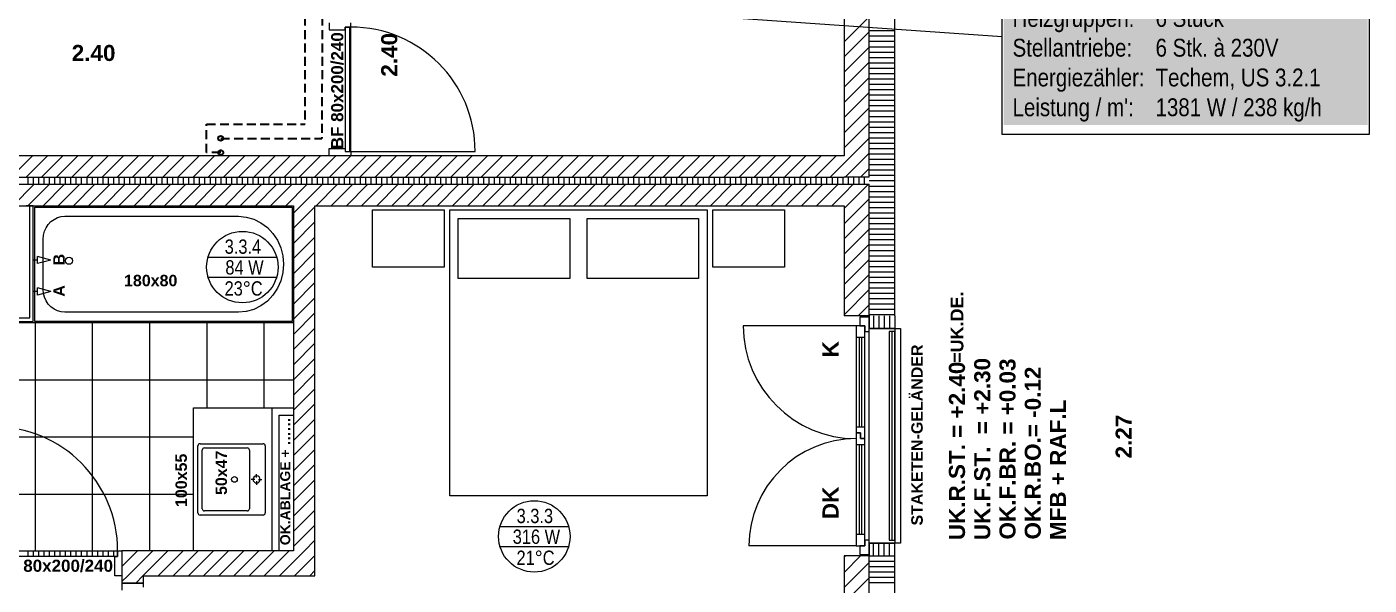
# Model space of a CAD drawing. Header units: millimetres. Extents: x -13068 to 19137, y -13507 to 12485.
# Drawn here: x 3680 to 13067, y 1390 to 5296 of the extents above; entities that cross this region are included whole.
import ezdxf

# ---------------------------------------------------------------- set-up
doc = ezdxf.new("R2010")
doc.units = ezdxf.units.MM
doc.header["$LTSCALE"] = 500
doc.linetypes.add('HIDDEN', pattern=[0.375, 0.25, -0.125])
doc.linetypes.add('STRICHLINIE2', pattern=[0.75, 0.5, -0.25])
for name, color, linetype in [('A04_1.OGHaus 7$0$010 Aussenwände', 8, 'Continuous'), ('A04_1.OGHaus 7$0$010 Aussenwände Bauteilschraffuren', 8, 'Continuous'), ('A04_1.OGHaus 7$0$010 Aussenwände Schichttrennlinien', 8, 'Continuous'), ('A04_1.OGHaus 7$0$010 Fenster', 8, 'Continuous'), ('A04_1.OGHaus 7$0$010 Türen', 8, 'Continuous'), ('A04_1.OGHaus 7$0$015 Innenwände', 8, 'Continuous'), ('A04_1.OGHaus 7$0$015 Innenwände Bauteilschraffuren', 8, 'Continuous'), ('A04_1.OGHaus 7$0$015 Innenwände Schichttrennlinien', 8, 'Continuous'), ('A04_1.OGHaus 7$0$060 Möbel Einbau', 8, 'Continuous'), ('A04_1.OGHaus 7$0$065 Möbel Einrichtung', 8, 'Continuous'), ('A04_1.OGHaus 7$0$090 Schraffuren', 8, 'Continuous'), ('A04_1.OGHaus 7$0$155 Beschriftungen Projekt', 8, 'Continuous'), ('A_OG01_Haus 7$0$MRI XREF', 8, 'Continuous'), ('H-RAUMNUMMERN', 240, 'Continuous'), ('MRI XREF', 8, 'Continuous')]:
    doc.layers.add(name, color=color, linetype=linetype)
for name, color, linetype, lineweight in [('H-RL', 161, 'STRICHLINIE2', 35), ('H-TEXT', 240, 'Continuous', 25), ('H-VL', 240, 'Continuous', 35)]:
    doc.layers.add(name, color=color, linetype=linetype, lineweight=lineweight)
doc.styles.add('A04_1.OGHaus 7$0$arial', font='')
doc.styles.add('MRI', font='ARIALN.TTF')
doc.styles.get('A04_1.OGHaus 7$0$arial').set_extended_font_data('Arial', bold=True)

# ---------------------------------------------------------------- blocks, each defined once
blk = doc.blocks.new('A04_1.OGHaus 7')
at = {"layer": 'A04_1.OGHaus 7$0$010 Aussenwände'}
for p, q in [((13.8818, 23.5822), (13.8818, 21.2522)), ((14.2368, 20.1322), (14.2368, 23.5822)), ((13.8818, 20.9022), (13.8818, 20.1322)), ((13.9918, 20.1322), (13.8818, 20.1322)), ((14.0568, 20.1322), (13.9918, 20.1322)), ((14.0568, 20.1322), (14.0568, 20.0422)), ((14.0568, 20.0422), (14.0568, 20.1322)), ((14.2368, 20.1322), (14.2368, 20.0422)), ((14.2368, 20.0422), (14.0568, 20.0422)), ((14.2368, 20.0222), (14.1968, 20.0222)), ((14.1968, 20.0222), (14.1968, 18.5622)), ((14.2168, 20.0222), (14.2168, 18.5622)), ((14.2368, 18.5622), (14.2368, 20.0222)), ((14.0568, 18.4522), (14.0568, 18.5422)), ((14.2368, 18.5422), (14.0568, 18.5422)), ((14.0568, 18.5422), (14.0568, 18.4522)), ((14.1968, 18.5622), (14.2368, 18.5622)), ((14.2368, 18.4522), (14.2368, 18.5422)), ((13.9918, 18.4522), (13.8818, 18.4522)), ((13.8818, 18.4522), (13.8818, 17.3322)), ((14.0568, 18.4522), (13.9918, 18.4522)), ((14.2368, 17.1822), (14.2368, 18.4522))]:
    blk.add_line(p, q, dxfattribs=at)
at = {"layer": 'A04_1.OGHaus 7$0$010 Aussenwände Bauteilschraffuren'}
for p, q in [((13.8818, 22.0489), (14.0568, 22.2239)), ((13.8818, 21.9428), (14.0568, 22.1178)), ((14.2368, 22.125), (14.0568, 22.125)), ((14.2368, 22.0875), (14.0568, 22.0875)), ((13.8818, 21.8368), (14.0568, 22.0118)), ((14.2368, 22.05), (14.0568, 22.05)), ((14.2368, 22.0125), (14.0568, 22.0125)), ((14.2368, 21.975), (14.0568, 21.975)), ((13.8818, 21.7307), (14.0568, 21.9057)), ((14.2368, 21.9375), (14.0568, 21.9375)), ((14.2368, 21.9), (14.0568, 21.9)), ((13.8818, 21.6246), (14.0568, 21.7996)), ((14.2368, 21.8625), (14.0568, 21.8625)), ((14.2368, 21.825), (14.0568, 21.825)), ((14.2368, 21.7875), (14.0568, 21.7875)), ((13.8818, 21.5186), (14.0568, 21.6936)), ((14.2368, 21.75), (14.0568, 21.75)), ((14.2368, 21.7125), (14.0568, 21.7125)), ((14.2368, 21.675), (14.0568, 21.675)), ((14.2368, 21.6375), (14.0568, 21.6375)), ((14.2368, 21.6), (14.0568, 21.6)), ((13.8818, 21.4125), (14.0568, 21.5875)), ((14.2368, 21.5625), (14.0568, 21.5625)), ((14.2368, 21.525), (14.0568, 21.525)), ((13.8818, 21.3064), (14.0568, 21.4814)), ((14.2368, 21.4875), (14.0568, 21.4875)), ((14.2368, 21.45), (14.0568, 21.45)), ((14.2368, 21.4125), (14.0568, 21.4125)), ((13.9336, 21.2522), (14.0568, 21.3754)), ((14.2368, 21.375), (14.0568, 21.375)), ((14.2368, 21.3375), (14.0568, 21.3375)), ((13.8818, 21.2004), (13.9336, 21.2522)), ((13.8897, 21.1022), (14.0397, 21.2522)), ((14.0397, 21.2522), (14.0568, 21.2693)), ((14.2368, 21.3), (14.0568, 21.3)), ((14.2368, 21.2625), (14.0568, 21.2625)), ((14.2368, 21.225), (14.0568, 21.225)), ((13.9957, 21.1022), (14.0568, 21.1632)), ((14.2368, 21.1875), (14.0568, 21.1875)), ((14.2368, 21.15), (14.0568, 21.15)), ((13.8818, 20.9882), (13.9457, 21.0522)), ((13.9018, 20.9022), (14.0518, 21.0522)), ((13.9125, 21.0522), (13.9125, 21.1022)), ((13.95, 21.0522), (13.95, 21.1022)), ((13.9875, 21.0522), (13.9875, 21.1022)), ((14.025, 21.0522), (14.025, 21.1022)), ((14.2368, 21.1125), (14.0568, 21.1125)), ((14.2368, 21.075), (14.0568, 21.075)), ((14.2368, 21.0375), (14.0568, 21.0375)), ((14.0079, 20.9022), (14.0568, 20.9511)), ((14.2368, 21), (14.0568, 21)), ((14.2368, 20.9625), (14.0568, 20.9625)), ((13.8818, 20.8822), (13.9018, 20.9022)), ((13.8818, 20.7761), (14.0079, 20.9022)), ((13.8818, 20.67), (14.0568, 20.845)), ((14.2368, 20.925), (14.0568, 20.925)), ((14.2368, 20.8875), (14.0568, 20.8875)), ((14.2368, 20.85), (14.0568, 20.85)), ((14.2368, 20.8125), (14.0568, 20.8125)), ((14.2368, 20.775), (14.0568, 20.775)), ((13.8818, 20.564), (14.0568, 20.739)), ((14.2368, 20.7375), (14.0568, 20.7375)), ((14.2368, 20.7), (14.0568, 20.7)), ((14.2368, 20.6625), (14.0568, 20.6625)), ((13.8818, 20.4579), (14.0568, 20.6329)), ((14.2368, 20.625), (14.0568, 20.625)), ((14.2368, 20.5875), (14.0568, 20.5875)), ((13.8818, 20.3518), (14.0568, 20.5268)), ((14.2368, 20.55), (14.0568, 20.55)), ((14.2368, 20.5125), (14.0568, 20.5125)), ((14.2368, 20.475), (14.0568, 20.475)), ((13.8818, 20.2458), (14.0568, 20.4208)), ((14.2368, 20.4375), (14.0568, 20.4375)), ((14.2368, 20.4), (14.0568, 20.4)), ((13.8818, 20.1397), (14.0568, 20.3147)), ((14.2368, 20.3625), (14.0568, 20.3625)), ((14.2368, 20.325), (14.0568, 20.325)), ((14.2368, 20.2875), (14.0568, 20.2875)), ((13.9803, 20.1322), (14.0568, 20.2086)), ((14.2368, 20.25), (14.0568, 20.25)), ((14.2368, 20.2125), (14.0568, 20.2125)), ((14.2368, 20.175), (14.0568, 20.175)), ((14.2368, 20.1375), (14.0568, 20.1375)), ((14.0868, 20.1322), (14.0868, 20.0422)), ((14.1243, 20.1322), (14.1243, 20.0422)), ((14.1618, 20.1322), (14.1618, 20.0422)), ((14.1993, 20.1322), (14.1993, 20.0422)), ((14.0868, 18.4522), (14.0868, 18.5422)), ((14.1243, 18.4522), (14.1243, 18.5422)), ((14.1618, 18.4522), (14.1618, 18.5422)), ((14.1993, 18.4522), (14.1993, 18.5422)), ((13.8818, 18.4426), (13.8913, 18.4522)), ((13.8818, 18.3366), (13.9974, 18.4522)), ((13.8818, 18.2305), (14.0568, 18.4055)), ((14.2368, 18.45), (14.0568, 18.45)), ((14.2368, 18.4125), (14.0568, 18.4125)), ((14.2368, 18.375), (14.0568, 18.375)), ((14.2368, 18.3375), (14.0568, 18.3375)), ((13.8818, 18.1244), (14.0568, 18.2994)), ((14.2368, 18.3), (14.0568, 18.3)), ((14.2368, 18.2625), (14.0568, 18.2625))]:
    blk.add_line(p, q, dxfattribs=at)
at = {"layer": 'A04_1.OGHaus 7$0$010 Aussenwände Schichttrennlinien'}
for p, q in [((14.0568, 21.2522), (14.0568, 23.5822)), ((14.0568, 21.1022), (14.0568, 21.2522)), ((14.0568, 21.1022), (13.8818, 21.1022)), ((13.8818, 21.0522), (14.0568, 21.0522)), ((14.0568, 20.9022), (14.0568, 21.0522)), ((14.0568, 20.1322), (14.0568, 20.9022)), ((14.0568, 20.0422), (14.2368, 20.0422)), ((14.0568, 18.5422), (14.2368, 18.5422)), ((14.0568, 17.1822), (14.0568, 18.4522))]:
    blk.add_line(p, q, dxfattribs=at)
for p in [(14.0568, 20.1322), (14.0568, 18.4522)]:
    blk.add_point(p, dxfattribs=at)
at = {"layer": 'A04_1.OGHaus 7$0$010 Fenster'}
for p, q in [((14.0568, 20.1322), (13.9918, 20.1322)), ((13.9918, 20.1222), (13.9918, 20.0622)), ((14.0568, 20.1222), (13.9918, 20.1222)), ((14.0568, 20.0422), (14.0568, 20.1322)), ((14.0568, 20.0222), (14.0568, 20.1222)), ((13.9668, 20.0622), (13.1768, 20.0622)), ((14.0268, 20.0622), (13.9668, 20.0622)), ((13.9668, 20.0622), (13.9668, 19.9822)), ((13.9918, 20.0622), (14.0268, 20.0622)), ((14.0268, 20.0622), (14.0268, 20.0222)), ((14.0268, 19.9822), (14.0268, 20.0622)), ((14.0268, 20.0222), (14.0568, 20.0222)), ((14.0568, 18.5622), (14.0568, 20.0222)), ((14.2368, 20.0422), (14.2368, 18.5422)), ((14.2368, 20.0422), (14.2768, 20.0422)), ((14.2768, 20.0422), (14.2768, 18.5422)), ((13.9668, 19.9822), (13.9668, 19.3522)), ((13.9668, 19.9822), (14.0268, 19.9822)), ((13.9868, 19.9822), (13.9868, 19.3522)), ((14.0068, 19.3522), (14.0068, 19.9822)), ((14.0268, 19.3522), (14.0268, 19.9822)), ((14.0268, 19.3522), (13.9668, 19.3522)), ((13.9668, 19.3522), (13.9668, 19.3122)), ((14.0268, 19.2722), (14.0268, 19.3522)), ((13.9668, 19.3122), (13.9968, 19.3122)), ((13.9968, 19.3122), (13.9668, 19.3122)), ((13.9668, 19.3122), (13.9668, 19.2322)), ((13.9968, 19.3122), (13.9968, 19.2722)), ((13.9968, 19.2722), (13.9968, 19.3122)), ((13.9968, 19.2722), (14.0268, 19.2722)), ((14.0268, 19.2722), (13.9968, 19.2722)), ((14.0268, 19.2322), (14.0268, 19.2722)), ((13.9668, 19.2322), (13.9668, 18.6022)), ((13.9668, 19.2322), (14.0268, 19.2322)), ((13.9868, 19.2322), (13.9868, 18.6022)), ((14.0068, 18.6022), (14.0068, 19.2322)), ((14.0268, 18.6022), (14.0268, 19.2322)), ((14.0268, 18.6022), (13.9668, 18.6022)), ((13.9668, 18.6022), (13.9668, 18.5222)), ((14.0268, 18.5222), (14.0268, 18.6022)), ((13.9668, 18.5222), (13.2168, 18.5222)), ((13.9668, 18.5222), (14.0268, 18.5222)), ((14.0268, 18.5222), (13.9918, 18.5222)), ((13.9918, 18.5222), (13.9918, 18.4622)), ((14.0568, 18.5622), (14.0268, 18.5622)), ((14.0268, 18.5622), (14.0268, 18.5222)), ((14.0568, 18.4622), (14.0568, 18.5622)), ((14.0568, 18.5422), (14.0568, 18.4522)), ((14.2768, 18.5422), (14.2368, 18.5422)), ((13.9918, 18.4622), (14.0568, 18.4622)), ((14.0568, 18.4522), (13.9918, 18.4522))]:
    blk.add_line(p, q, dxfattribs=at)
for centre, radius, start, end in [((13.9668, 20.0622), 0.79, 180, 270), ((13.9668, 18.5222), 0.75, 90, 180)]:
    blk.add_arc(centre, radius, start, end, dxfattribs=at)
at = {"layer": 'A04_1.OGHaus 7$0$010 Türen'}
for p, q in [((10.2818, 22.1822), (10.2818, 22.1322)), ((10.4318, 22.1522), (10.4318, 22.1822)), ((10.2818, 22.1322), (10.3918, 22.1322)), ((10.3918, 22.1322), (10.3918, 22.1522)), ((10.3918, 22.1522), (10.4318, 22.1522)), ((10.4318, 22.1522), (10.3918, 22.1522)), ((10.3918, 22.1522), (10.3918, 21.2822)), ((10.4318, 21.2822), (10.4318, 22.1522)), ((10.2818, 21.2522), (10.2818, 21.3022)), ((10.2818, 21.3022), (10.3918, 21.3022)), ((10.4318, 21.2522), (10.2818, 21.2522)), ((10.4318, 21.2522), (10.2818, 21.2522)), ((10.3918, 21.3022), (10.3918, 21.2822)), ((10.3918, 21.2822), (10.4318, 21.2822)), ((10.3918, 21.2822), (10.4318, 21.2822)), ((10.4318, 21.2822), (10.4318, 21.2522)), ((10.4318, 21.2822), (11.3018, 21.2822)), ((7.9318, 18.4872), (8.8018, 18.4872)), ((8.8018, 18.4472), (7.9318, 18.4472)), ((8.7818, 18.3122), (8.7818, 18.4472)), ((8.7818, 18.4472), (8.8018, 18.4472)), ((8.8018, 18.4472), (8.8018, 18.4872)), ((8.8018, 18.4872), (8.8318, 18.4872)), ((8.8018, 18.4872), (8.8018, 18.4472)), ((8.8318, 18.4872), (8.8318, 18.3122)), ((8.8318, 18.4872), (8.8318, 18.3122)), ((8.8318, 18.3122), (8.7818, 18.3122)), ((8.8318, 18.2622), (8.8318, 18.2122)), ((8.9818, 18.2622), (8.8318, 18.2622)), ((8.8318, 18.2622), (8.9818, 18.2622)), ((8.9818, 18.2322), (8.9818, 18.2622))]:
    blk.add_line(p, q, dxfattribs=at)
for centre in [(10.4318, 21.2822), (7.9318, 18.4872)]:
    blk.add_arc(centre, 0.87, 0, 90, dxfattribs=at)
at = {"layer": 'A04_1.OGHaus 7$0$015 Innenwände'}
for p, q in [((10.2818, 21.2522), (7.0318, 21.2522)), ((10.4318, 21.2522), (10.2818, 21.2522)), ((13.8818, 21.2522), (10.4318, 21.2522)), ((7.0318, 20.9022), (10.0318, 20.9022)), ((8.1868, 20.9022), (8.1618, 20.9022)), ((8.2118, 20.9022), (8.1868, 20.9022)), ((8.2118, 20.0922), (8.2118, 20.9022)), ((10.0318, 20.9022), (10.0318, 18.4872)), ((10.1818, 18.4872), (10.1818, 20.9022)), ((10.1818, 20.9022), (13.8818, 20.9022)), ((7.9318, 20.0922), (8.2118, 20.0922)), ((8.8318, 18.4872), (8.8318, 18.3122)), ((10.0318, 18.4872), (8.8318, 18.4872)), ((10.1818, 18.3122), (10.1818, 18.4872)), ((8.8318, 18.3122), (8.8318, 18.2622)), ((8.9818, 18.3122), (10.1818, 18.3122)), ((8.9818, 18.2622), (8.9818, 18.3122)), ((8.8318, 18.2622), (8.9818, 18.2622))]:
    blk.add_line(p, q, dxfattribs=at)
at = {"layer": 'A04_1.OGHaus 7$0$015 Innenwände Bauteilschraffuren'}
for p, q in [((10.425, 21.2822), (10.425, 22.1522)), ((8.056, 21.1022), (8.206, 21.2522)), ((8.1621, 21.1022), (8.3121, 21.2522)), ((8.2682, 21.1022), (8.4182, 21.2522)), ((8.3742, 21.1022), (8.5242, 21.2522)), ((8.4803, 21.1022), (8.6303, 21.2522)), ((8.5864, 21.1022), (8.7364, 21.2522)), ((8.6924, 21.1022), (8.8424, 21.2522)), ((8.7985, 21.1022), (8.9485, 21.2522)), ((8.9046, 21.1022), (9.0546, 21.2522)), ((9.0106, 21.1022), (9.1606, 21.2522)), ((9.1167, 21.1022), (9.2667, 21.2522)), ((9.2228, 21.1022), (9.3728, 21.2522)), ((9.3288, 21.1022), (9.4788, 21.2522)), ((9.4349, 21.1022), (9.5849, 21.2522)), ((9.541, 21.1022), (9.691, 21.2522)), ((9.647, 21.1022), (9.797, 21.2522)), ((9.7531, 21.1022), (9.9031, 21.2522)), ((9.8592, 21.1022), (10.0092, 21.2522)), ((9.9652, 21.1022), (10.1152, 21.2522)), ((10.0713, 21.1022), (10.2213, 21.2522)), ((10.1774, 21.1022), (10.3274, 21.2522)), ((10.2834, 21.1022), (10.4334, 21.2522)), ((10.3895, 21.1022), (10.5395, 21.2522)), ((10.4956, 21.1022), (10.6456, 21.2522)), ((10.6016, 21.1022), (10.7516, 21.2522)), ((10.7077, 21.1022), (10.8577, 21.2522)), ((10.8137, 21.1022), (10.9637, 21.2522)), ((10.9198, 21.1022), (11.0698, 21.2522)), ((11.0259, 21.1022), (11.1759, 21.2522)), ((11.1319, 21.1022), (11.2819, 21.2522)), ((11.238, 21.1022), (11.388, 21.2522)), ((11.3441, 21.1022), (11.4941, 21.2522)), ((11.4501, 21.1022), (11.6001, 21.2522)), ((11.5562, 21.1022), (11.7062, 21.2522)), ((11.6623, 21.1022), (11.8123, 21.2522)), ((11.7683, 21.1022), (11.9183, 21.2522)), ((11.8744, 21.1022), (12.0244, 21.2522)), ((11.9805, 21.1022), (12.1305, 21.2522)), ((12.0865, 21.1022), (12.2365, 21.2522)), ((12.1926, 21.1022), (12.3426, 21.2522)), ((12.2987, 21.1022), (12.4487, 21.2522)), ((12.4047, 21.1022), (12.5547, 21.2522)), ((12.5108, 21.1022), (12.6608, 21.2522)), ((12.6169, 21.1022), (12.7669, 21.2522)), ((12.7229, 21.1022), (12.8729, 21.2522)), ((12.829, 21.1022), (12.979, 21.2522)), ((12.9351, 21.1022), (13.0851, 21.2522)), ((13.0411, 21.1022), (13.1911, 21.2522)), ((13.1472, 21.1022), (13.2972, 21.2522)), ((13.2533, 21.1022), (13.4033, 21.2522)), ((13.3593, 21.1022), (13.5093, 21.2522)), ((13.4654, 21.1022), (13.6154, 21.2522)), ((13.5715, 21.1022), (13.7215, 21.2522)), ((13.6775, 21.1022), (13.8275, 21.2522)), ((13.7836, 21.1022), (13.8818, 21.2004)), ((8.0682, 20.9022), (8.2182, 21.0522)), ((8.1742, 20.9022), (8.3242, 21.0522)), ((8.175, 21.0522), (8.175, 21.1022)), ((8.2125, 21.0522), (8.2125, 21.1022)), ((8.25, 21.0522), (8.25, 21.1022)), ((8.2803, 20.9022), (8.4303, 21.0522)), ((8.2875, 21.0522), (8.2875, 21.1022)), ((8.325, 21.0522), (8.325, 21.1022)), ((8.3625, 21.0522), (8.3625, 21.1022)), ((8.3864, 20.9022), (8.5364, 21.0522)), ((8.4, 21.0522), (8.4, 21.1022)), ((8.4375, 21.0522), (8.4375, 21.1022)), ((8.475, 21.0522), (8.475, 21.1022)), ((8.4924, 20.9022), (8.6424, 21.0522)), ((8.5125, 21.0522), (8.5125, 21.1022)), ((8.55, 21.0522), (8.55, 21.1022)), ((8.5875, 21.0522), (8.5875, 21.1022)), ((8.5985, 20.9022), (8.7485, 21.0522)), ((8.625, 21.0522), (8.625, 21.1022)), ((8.6625, 21.0522), (8.6625, 21.1022)), ((8.7, 21.0522), (8.7, 21.1022)), ((8.7046, 20.9022), (8.8546, 21.0522)), ((8.7375, 21.0522), (8.7375, 21.1022)), ((8.775, 21.0522), (8.775, 21.1022)), ((8.8106, 20.9022), (8.9606, 21.0522)), ((8.8125, 21.0522), (8.8125, 21.1022)), ((8.85, 21.0522), (8.85, 21.1022)), ((8.8875, 21.0522), (8.8875, 21.1022)), ((8.9167, 20.9022), (9.0667, 21.0522)), ((8.925, 21.0522), (8.925, 21.1022)), ((8.9625, 21.0522), (8.9625, 21.1022)), ((9, 21.0522), (9, 21.1022)), ((9.0228, 20.9022), (9.1728, 21.0522)), ((9.0375, 21.0522), (9.0375, 21.1022)), ((9.075, 21.0522), (9.075, 21.1022)), ((9.1125, 21.0522), (9.1125, 21.1022)), ((9.1288, 20.9022), (9.2788, 21.0522)), ((9.15, 21.0522), (9.15, 21.1022)), ((9.1875, 21.0522), (9.1875, 21.1022)), ((9.225, 21.0522), (9.225, 21.1022)), ((9.2349, 20.9022), (9.3849, 21.0522)), ((9.2625, 21.0522), (9.2625, 21.1022)), ((9.3, 21.0522), (9.3, 21.1022)), ((9.3375, 21.0522), (9.3375, 21.1022)), ((9.341, 20.9022), (9.491, 21.0522)), ((9.375, 21.0522), (9.375, 21.1022)), ((9.4125, 21.0522), (9.4125, 21.1022)), ((9.447, 20.9022), (9.597, 21.0522)), ((9.45, 21.0522), (9.45, 21.1022)), ((9.4875, 21.0522), (9.4875, 21.1022)), ((9.525, 21.0522), (9.525, 21.1022)), ((9.5531, 20.9022), (9.7031, 21.0522)), ((9.5625, 21.0522), (9.5625, 21.1022)), ((9.6, 21.0522), (9.6, 21.1022)), ((9.6375, 21.0522), (9.6375, 21.1022)), ((9.6592, 20.9022), (9.8092, 21.0522)), ((9.675, 21.0522), (9.675, 21.1022)), ((9.7125, 21.0522), (9.7125, 21.1022)), ((9.75, 21.0522), (9.75, 21.1022)), ((9.7652, 20.9022), (9.9152, 21.0522)), ((9.7875, 21.0522), (9.7875, 21.1022)), ((9.825, 21.0522), (9.825, 21.1022)), ((9.8625, 21.0522), (9.8625, 21.1022)), ((9.8713, 20.9022), (10.0213, 21.0522)), ((9.9, 21.0522), (9.9, 21.1022)), ((9.9375, 21.0522), (9.9375, 21.1022)), ((9.975, 21.0522), (9.975, 21.1022)), ((9.9774, 20.9022), (10.1274, 21.0522)), ((10.0125, 21.0522), (10.0125, 21.1022)), ((10.05, 21.0522), (10.05, 21.1022)), ((10.0834, 20.9022), (10.2334, 21.0522)), ((10.0875, 21.0522), (10.0875, 21.1022)), ((10.125, 21.0522), (10.125, 21.1022)), ((10.1625, 21.0522), (10.1625, 21.1022)), ((10.1895, 20.9022), (10.3395, 21.0522)), ((10.2, 21.0522), (10.2, 21.1022)), ((10.2375, 21.0522), (10.2375, 21.1022)), ((10.275, 21.0522), (10.275, 21.1022)), ((10.2956, 20.9022), (10.4456, 21.0522)), ((10.3125, 21.0522), (10.3125, 21.1022)), ((10.35, 21.0522), (10.35, 21.1022)), ((10.3875, 21.0522), (10.3875, 21.1022)), ((10.4016, 20.9022), (10.5516, 21.0522)), ((10.425, 21.0522), (10.425, 21.1022)), ((10.4625, 21.0522), (10.4625, 21.1022)), ((10.5, 21.0522), (10.5, 21.1022)), ((10.5077, 20.9022), (10.6577, 21.0522)), ((10.5375, 21.0522), (10.5375, 21.1022)), ((10.575, 21.0522), (10.575, 21.1022)), ((10.6125, 21.0522), (10.6125, 21.1022)), ((10.6137, 20.9022), (10.7637, 21.0522)), ((10.65, 21.0522), (10.65, 21.1022)), ((10.6875, 21.0522), (10.6875, 21.1022)), ((10.7198, 20.9022), (10.8698, 21.0522)), ((10.725, 21.0522), (10.725, 21.1022)), ((10.7625, 21.0522), (10.7625, 21.1022)), ((10.8, 21.0522), (10.8, 21.1022)), ((10.8259, 20.9022), (10.9759, 21.0522)), ((10.8375, 21.0522), (10.8375, 21.1022)), ((10.875, 21.0522), (10.875, 21.1022)), ((10.9125, 21.0522), (10.9125, 21.1022)), ((10.9319, 20.9022), (11.0819, 21.0522)), ((10.95, 21.0522), (10.95, 21.1022)), ((10.9875, 21.0522), (10.9875, 21.1022)), ((11.025, 21.0522), (11.025, 21.1022)), ((11.038, 20.9022), (11.188, 21.0522)), ((11.0625, 21.0522), (11.0625, 21.1022)), ((11.1, 21.0522), (11.1, 21.1022)), ((11.1375, 21.0522), (11.1375, 21.1022)), ((11.1441, 20.9022), (11.2941, 21.0522)), ((11.175, 21.0522), (11.175, 21.1022)), ((11.2125, 21.0522), (11.2125, 21.1022)), ((11.25, 21.0522), (11.25, 21.1022)), ((11.2501, 20.9022), (11.4001, 21.0522)), ((11.2875, 21.0522), (11.2875, 21.1022)), ((11.325, 21.0522), (11.325, 21.1022)), ((11.3562, 20.9022), (11.5062, 21.0522)), ((11.3625, 21.0522), (11.3625, 21.1022)), ((11.4, 21.0522), (11.4, 21.1022)), ((11.4375, 21.0522), (11.4375, 21.1022)), ((11.4623, 20.9022), (11.6123, 21.0522)), ((11.475, 21.0522), (11.475, 21.1022)), ((11.5125, 21.0522), (11.5125, 21.1022)), ((11.55, 21.0522), (11.55, 21.1022)), ((11.5683, 20.9022), (11.7183, 21.0522)), ((11.5875, 21.0522), (11.5875, 21.1022)), ((11.625, 21.0522), (11.625, 21.1022)), ((11.6625, 21.0522), (11.6625, 21.1022)), ((11.6744, 20.9022), (11.8244, 21.0522)), ((11.7, 21.0522), (11.7, 21.1022)), ((11.7375, 21.0522), (11.7375, 21.1022)), ((11.775, 21.0522), (11.775, 21.1022)), ((11.7805, 20.9022), (11.9305, 21.0522)), ((11.8125, 21.0522), (11.8125, 21.1022)), ((11.85, 21.0522), (11.85, 21.1022)), ((11.8865, 20.9022), (12.0365, 21.0522)), ((11.8875, 21.0522), (11.8875, 21.1022)), ((11.925, 21.0522), (11.925, 21.1022)), ((11.9625, 21.0522), (11.9625, 21.1022)), ((11.9926, 20.9022), (12.1426, 21.0522)), ((12, 21.0522), (12, 21.1022)), ((12.0375, 21.0522), (12.0375, 21.1022)), ((12.075, 21.0522), (12.075, 21.1022)), ((12.0987, 20.9022), (12.2487, 21.0522)), ((12.1125, 21.0522), (12.1125, 21.1022)), ((12.15, 21.0522), (12.15, 21.1022)), ((12.1875, 21.0522), (12.1875, 21.1022)), ((12.2047, 20.9022), (12.3547, 21.0522)), ((12.225, 21.0522), (12.225, 21.1022)), ((12.2625, 21.0522), (12.2625, 21.1022)), ((12.3, 21.0522), (12.3, 21.1022)), ((12.3108, 20.9022), (12.4608, 21.0522)), ((12.3375, 21.0522), (12.3375, 21.1022)), ((12.375, 21.0522), (12.375, 21.1022)), ((12.4125, 21.0522), (12.4125, 21.1022)), ((12.4169, 20.9022), (12.5669, 21.0522)), ((12.45, 21.0522), (12.45, 21.1022)), ((12.4875, 21.0522), (12.4875, 21.1022)), ((12.5229, 20.9022), (12.6729, 21.0522)), ((12.525, 21.0522), (12.525, 21.1022)), ((12.5625, 21.0522), (12.5625, 21.1022)), ((12.6, 21.0522), (12.6, 21.1022)), ((12.629, 20.9022), (12.779, 21.0522)), ((12.6375, 21.0522), (12.6375, 21.1022)), ((12.675, 21.0522), (12.675, 21.1022)), ((12.7125, 21.0522), (12.7125, 21.1022)), ((12.7351, 20.9022), (12.8851, 21.0522)), ((12.75, 21.0522), (12.75, 21.1022)), ((12.7875, 21.0522), (12.7875, 21.1022)), ((12.825, 21.0522), (12.825, 21.1022)), ((12.8411, 20.9022), (12.9911, 21.0522)), ((12.8625, 21.0522), (12.8625, 21.1022)), ((12.9, 21.0522), (12.9, 21.1022)), ((12.9375, 21.0522), (12.9375, 21.1022)), ((12.9472, 20.9022), (13.0972, 21.0522)), ((12.975, 21.0522), (12.975, 21.1022)), ((13.0125, 21.0522), (13.0125, 21.1022)), ((13.05, 21.0522), (13.05, 21.1022)), ((13.0533, 20.9022), (13.2033, 21.0522)), ((13.0875, 21.0522), (13.0875, 21.1022)), ((13.125, 21.0522), (13.125, 21.1022)), ((13.1593, 20.9022), (13.3093, 21.0522)), ((13.1625, 21.0522), (13.1625, 21.1022)), ((13.2, 21.0522), (13.2, 21.1022)), ((13.2375, 21.0522), (13.2375, 21.1022)), ((13.2654, 20.9022), (13.4154, 21.0522)), ((13.275, 21.0522), (13.275, 21.1022)), ((13.3125, 21.0522), (13.3125, 21.1022)), ((13.35, 21.0522), (13.35, 21.1022)), ((13.3715, 20.9022), (13.5215, 21.0522)), ((13.3875, 21.0522), (13.3875, 21.1022)), ((13.425, 21.0522), (13.425, 21.1022)), ((13.4625, 21.0522), (13.4625, 21.1022)), ((13.4775, 20.9022), (13.6275, 21.0522)), ((13.5, 21.0522), (13.5, 21.1022)), ((13.5375, 21.0522), (13.5375, 21.1022)), ((13.575, 21.0522), (13.575, 21.1022)), ((13.5836, 20.9022), (13.7336, 21.0522)), ((13.6125, 21.0522), (13.6125, 21.1022)), ((13.65, 21.0522), (13.65, 21.1022)), ((13.6875, 21.0522), (13.6875, 21.1022)), ((13.6897, 20.9022), (13.8397, 21.0522)), ((13.725, 21.0522), (13.725, 21.1022)), ((13.7625, 21.0522), (13.7625, 21.1022)), ((13.8, 21.0522), (13.8, 21.1022)), ((13.8375, 21.0522), (13.8375, 21.1022)), ((13.875, 21.0522), (13.875, 21.1022)), ((13.7957, 20.9022), (13.8818, 20.9882)), ((10.0318, 20.8505), (10.0834, 20.9022)), ((10.0318, 20.7445), (10.1818, 20.8945)), ((10.0318, 20.6384), (10.1818, 20.7884)), ((10.0318, 20.5323), (10.1818, 20.6823)), ((10.0318, 20.4263), (10.1818, 20.5763)), ((10.0318, 20.3202), (10.1818, 20.4702)), ((10.0318, 20.2141), (10.1818, 20.3641)), ((10.0318, 20.1081), (10.1818, 20.2581)), ((10.0318, 20.002), (10.1818, 20.152)), ((10.0318, 19.8959), (10.1818, 20.0459)), ((10.0318, 19.7899), (10.1818, 19.9399)), ((10.0318, 19.6838), (10.1818, 19.8338)), ((10.0318, 19.5777), (10.1818, 19.7277)), ((10.0318, 19.4717), (10.1818, 19.6217)), ((10.0318, 19.3656), (10.1818, 19.5156)), ((10.0318, 19.2595), (10.1818, 19.4095)), ((10.0318, 19.1535), (10.1818, 19.3035)), ((10.0318, 19.0474), (10.1818, 19.1974)), ((10.0318, 18.9413), (10.1818, 19.0913)), ((10.0318, 18.8353), (10.1818, 18.9853)), ((10.0318, 18.7292), (10.1818, 18.8792)), ((10.0318, 18.6231), (10.1818, 18.7731)), ((10.0318, 18.5171), (10.1818, 18.6671)), ((10.1079, 18.4872), (10.1818, 18.561)), ((8.175, 18.4472), (8.175, 18.4872)), ((8.2125, 18.4472), (8.2125, 18.4872)), ((8.25, 18.4472), (8.25, 18.4872)), ((8.2875, 18.4472), (8.2875, 18.4872)), ((8.325, 18.4472), (8.325, 18.4872)), ((8.3625, 18.4472), (8.3625, 18.4872)), ((8.4, 18.4472), (8.4, 18.4872)), ((8.4375, 18.4472), (8.4375, 18.4872)), ((8.475, 18.4472), (8.475, 18.4872)), ((8.5125, 18.4472), (8.5125, 18.4872)), ((8.55, 18.4472), (8.55, 18.4872)), ((8.5875, 18.4472), (8.5875, 18.4872)), ((8.625, 18.4472), (8.625, 18.4872)), ((8.6625, 18.4472), (8.6625, 18.4872)), ((8.7, 18.4472), (8.7, 18.4872)), ((8.7375, 18.4472), (8.7375, 18.4872)), ((8.775, 18.4472), (8.775, 18.4872)), ((8.8318, 18.4838), (8.8351, 18.4872)), ((8.8318, 18.3777), (8.9412, 18.4872)), ((8.8723, 18.3122), (9.0473, 18.4872)), ((8.9783, 18.3122), (9.1533, 18.4872)), ((9.0844, 18.3122), (9.2594, 18.4872)), ((9.1905, 18.3122), (9.3655, 18.4872)), ((9.2965, 18.3122), (9.4715, 18.4872)), ((9.4026, 18.3122), (9.5776, 18.4872)), ((9.5087, 18.3122), (9.6837, 18.4872)), ((9.6147, 18.3122), (9.7897, 18.4872)), ((9.7208, 18.3122), (9.8958, 18.4872)), ((9.8269, 18.3122), (10.0019, 18.4872)), ((9.9329, 18.3122), (10.1079, 18.4872)), ((10.039, 18.3122), (10.1818, 18.455)), ((8.8318, 18.2717), (8.8723, 18.3122)), ((8.9283, 18.2622), (8.9783, 18.3122)), ((10.1451, 18.3122), (10.1818, 18.3489))]:
    blk.add_line(p, q, dxfattribs=at)
at = {"layer": 'A04_1.OGHaus 7$0$015 Innenwände Schichttrennlinien'}
for p, q in [((7.0318, 21.1022), (13.8818, 21.1022)), ((7.0318, 21.0522), (13.8818, 21.0522)), ((8.1868, 20.1172), (8.1868, 20.9022)), ((7.9568, 20.1172), (8.1868, 20.1172))]:
    blk.add_line(p, q, dxfattribs=at)
at = {"layer": 'A04_1.OGHaus 7$0$060 Möbel Einbau'}
for p, q in [((8.2218, 20.0922), (8.2218, 20.8922)), ((8.2218, 20.8922), (10.0218, 20.8922)), ((10.0218, 20.8922), (10.0218, 20.0922)), ((8.2908, 20.7229), (8.3019, 20.7482)), ((8.3019, 20.7482), (8.3169, 20.771)), ((8.3169, 20.771), (8.3354, 20.7907)), ((8.3354, 20.7907), (8.3568, 20.8067)), ((8.3568, 20.8067), (8.3805, 20.8185)), ((8.3805, 20.8185), (8.4058, 20.8257)), ((8.4058, 20.8257), (8.4318, 20.8282)), ((8.4318, 20.8282), (9.6468, 20.8282)), ((9.6468, 20.8282), (9.7015, 20.823)), ((9.7015, 20.823), (9.7545, 20.8079)), ((9.7545, 20.8079), (9.8043, 20.7831)), ((9.8043, 20.7831), (9.8493, 20.7495)), ((9.8493, 20.7495), (9.8881, 20.7081)), ((8.2818, 20.6682), (8.2841, 20.6959)), ((8.2818, 20.3162), (8.2818, 20.6682)), ((8.2841, 20.6959), (8.2908, 20.7229)), ((9.8881, 20.7081), (9.9196, 20.6602)), ((9.9196, 20.6602), (9.9428, 20.6071)), ((9.9428, 20.6071), (9.957, 20.5505)), ((8.2405, 20.5222), (8.2118, 20.5222)), ((8.3338, 20.5222), (8.2405, 20.5472)), ((8.2405, 20.4972), (8.2405, 20.5472)), ((8.3338, 20.5222), (8.2405, 20.4972)), ((9.957, 20.5505), (9.9618, 20.4922)), ((9.9618, 20.4922), (9.957, 20.4338)), ((9.9428, 20.3772), (9.9196, 20.3242)), ((9.957, 20.4338), (9.9428, 20.3772)), ((8.2405, 20.3022), (8.2118, 20.3022)), ((8.3338, 20.3022), (8.2405, 20.3272)), ((8.2405, 20.2772), (8.2405, 20.3272)), ((8.3338, 20.3022), (8.2405, 20.2772)), ((8.2841, 20.2884), (8.2818, 20.3162)), ((8.2908, 20.2614), (8.2841, 20.2884)), ((9.9196, 20.3242), (9.8881, 20.2762)), ((8.3019, 20.2362), (8.2908, 20.2614)), ((8.3169, 20.2133), (8.3019, 20.2362)), ((8.3354, 20.1936), (8.3169, 20.2133)), ((8.3568, 20.1776), (8.3354, 20.1936)), ((9.8043, 20.2012), (9.7545, 20.1764)), ((9.8493, 20.2348), (9.8043, 20.2012)), ((9.8881, 20.2762), (9.8493, 20.2348)), ((10.0218, 20.0922), (8.2218, 20.0922)), ((8.3805, 20.1658), (8.3568, 20.1776)), ((8.4058, 20.1586), (8.3805, 20.1658)), ((8.4318, 20.1562), (8.4058, 20.1586)), ((9.6468, 20.1562), (8.4318, 20.1562)), ((9.7015, 20.1613), (9.6468, 20.1562)), ((9.7545, 20.1764), (9.7015, 20.1613)), ((9.3318, 18.4872), (9.3318, 19.4872)), ((9.3318, 19.4872), (9.8818, 19.4872)), ((9.8818, 18.4872), (9.8818, 19.4872)), ((9.8818, 19.4872), (10.0318, 19.4872)), ((9.9318, 18.4872), (9.9318, 19.4372)), ((9.9318, 19.4372), (10.0318, 19.4372)), ((9.3637, 18.7522), (9.3637, 19.2222)), ((9.3787, 19.2372), (9.8187, 19.2372)), ((9.3937, 18.7822), (9.3937, 19.1922)), ((9.4087, 19.2072), (9.7087, 19.2072)), ((9.7237, 19.1922), (9.7237, 18.7822)), ((9.8337, 19.2222), (9.8337, 18.7522)), ((9.7612, 18.9872), (9.7362, 18.9872)), ((9.7737, 18.9997), (9.7737, 19.0247)), ((9.7737, 18.9747), (9.7737, 18.9497)), ((9.7862, 18.9872), (9.8112, 18.9872)), ((9.8187, 18.7372), (9.3787, 18.7372)), ((9.7087, 18.7672), (9.4087, 18.7672)), ((9.8818, 18.4872), (9.3318, 18.4872))]:
    blk.add_line(p, q, dxfattribs=at)
for centre, radius in [((8.4618, 20.5172), 0.025), ((9.6187, 18.9872), 0.02)]:
    blk.add_circle(centre, radius, dxfattribs=at)
for centre, radius, start, end in [((9.3787, 19.2222), 0.015, 90, 180), ((9.4087, 19.1922), 0.015, 90, 180), ((9.7087, 19.1922), 0.015, 0, 90), ((9.8187, 19.2222), 0.015, 0, 90), ((9.7737, 18.9872), 0.025, 90, 270), ((9.7737, 18.9872), 0.025, 270, 90), ((9.4087, 18.7822), 0.015, 180, 270), ((9.7087, 18.7822), 0.015, 270, 0), ((9.3787, 18.7522), 0.015, 180, 270), ((9.8187, 18.7522), 0.015, 270, 0)]:
    blk.add_arc(centre, radius, start, end, dxfattribs=at)
at = {"layer": 'A04_1.OGHaus 7$0$065 Möbel Einrichtung'}
for p, q in [((10.5843, 20.4722), (10.5843, 20.8722)), ((10.5843, 20.8722), (11.0843, 20.8722)), ((11.0843, 20.8722), (11.0843, 20.4722)), ((11.1243, 18.8722), (11.1243, 20.8722)), ((11.1243, 20.8722), (12.9243, 20.8722)), ((12.9243, 20.8722), (12.9243, 18.8722)), ((12.9643, 20.4722), (12.9643, 20.8722)), ((12.9643, 20.8722), (13.4643, 20.8722)), ((13.4643, 20.8722), (13.4643, 20.4722)), ((11.1843, 20.8122), (11.9643, 20.8122)), ((11.1843, 20.3922), (11.1843, 20.8122)), ((11.9643, 20.8122), (11.9643, 20.3922)), ((12.0843, 20.8122), (12.8643, 20.8122)), ((12.0843, 20.3922), (12.0843, 20.8122)), ((12.8643, 20.8122), (12.8643, 20.3922)), ((11.0843, 20.4722), (10.5843, 20.4722)), ((13.4643, 20.4722), (12.9643, 20.4722)), ((11.9643, 20.3922), (11.1843, 20.3922)), ((12.8643, 20.3922), (12.0843, 20.3922)), ((12.9243, 18.8722), (11.1243, 18.8722))]:
    blk.add_line(p, q, dxfattribs=at)
at = {"layer": 'A04_1.OGHaus 7$0$090 Schraffuren'}
for p, q in [((8.2268, 18.4872), (8.2268, 20.0922)), ((8.6268, 18.4872), (8.6268, 20.0922)), ((9.0268, 18.4872), (9.0268, 20.0922)), ((9.4268, 19.4872), (9.4268, 20.0922)), ((9.8268, 19.4872), (9.8268, 20.0922)), ((10.0318, 20.0822), (7.0314, 20.0822)), ((10.0318, 19.6822), (7.0312, 19.6822)), ((9.3318, 19.2822), (7.0311, 19.2822)), ((9.3318, 18.8822), (7.0309, 18.8822))]:
    blk.add_line(p, q, dxfattribs=at)
at = {"layer": 'A04_1.OGHaus 7$0$155 Beschriftungen Projekt', "style": 'A04_1.OGHaus 7$0$arial'}
for s, height, p in [('BF 80x200/240', 0.085, (10.3798, 21.2973)), ('2.40', 0.1125, (10.7573, 21.8049)), ('B', 0.08, (8.4321, 20.4849)), ('A', 0.08, (8.4321, 20.2656)), ('=UK.DE.', 0.09, (14.7163, 19.8024)), ('K', 0.1125, (13.8432, 19.8409)), ('STAKETEN-GELÄNDER', 0.08, (14.432, 18.6646)), ('UK.F.ST.  = +2.30', 0.1125, (14.9042, 18.562)), ('OK.F.BR. = +0.03', 0.1125, (15.081, 18.5667)), ('UK.R.ST. = +2.40', 0.1125, (14.7275, 18.562)), ('OK.R.BO.= -0.12', 0.1125, (15.2578, 18.5667)), ('MFB + RAF.L', 0.1125, (15.4336, 18.5627)), ('2.27', 0.1125, (15.8935, 19.1338)), ('OK.ABLAGE + ……', 0.07, (10.0084, 18.5268)), ('100x55', 0.08, (9.2861, 18.7942)), ('50x47', 0.08, (9.5663, 18.8781)), ('DK', 0.1125, (13.8432, 18.709))]:
    blk.add_text(s, height=height, rotation=90, dxfattribs=at).set_placement(p)
for s, height, p in [('2.40', 0.1125, (8.4807, 21.9145)), ('180x80', 0.08, (8.8465, 20.3385)), ('BF 80x200/240', 0.085, (7.9506, 18.3406))]:
    blk.add_text(s, height=height, dxfattribs=at).set_placement(p)
blk = doc.blocks.new('A_OG01_Haus 7')
at = {"layer": 'A_OG01_Haus 7$0$MRI XREF', "xscale": 1000, "yscale": 1000, "zscale": 1000}
blk.add_blockref('A04_1.OGHaus 7', (-4486.8, -16857.2), dxfattribs=at)

msp = doc.modelspace()

# ---------------------------------------------------------------- linework, layer by layer
at = {"layer": 'H-RAUMNUMMERN'}
for p, q in [((4947.3, 3685.5), (5427.3, 3685.5)), ((4947.3, 3545.5), (5427.3, 3545.5)), ((6988.8, 1801.2), (7468.8, 1801.2)), ((6988.8, 1661.2), (7468.8, 1661.2))]:
    msp.add_line(p, q, dxfattribs=at)
for centre in [(5187.3, 3615.5), (7228.8, 1731.2)]:
    msp.add_circle(centre, 250, dxfattribs=at)
at = {"layer": 'H-RL', "linetype": 'HIDDEN', "ltscale": 0.5}
for p, q in [((5623.4, 5555), (5623.4, 4616.2)), ((4937.3, 4616.2), (5623.4, 4616.2)), ((4937.3, 4416.2), (4937.3, 4616.2)), ((5035.8, 4416.2), (4935.8, 4416.2))]:
    msp.add_line(p, q, dxfattribs=at)
at = {"layer": 'H-RL', "ltscale": 0.5}
msp.add_circle((5035.8, 4416.2), 17, dxfattribs=at)
at = {"layer": 'H-TEXT'}
msp.add_line((10500.3, 5227.5), (5792, 5555), dxfattribs=at)
msp.add_lwpolyline([(10500.3, 5912.5), (13067.2, 5912.5), (13067.2, 4542.4), (10500.3, 4542.4)], close=True, dxfattribs=at)
at = {"layer": 'H-VL', "linetype": 'HIDDEN', "ltscale": 0.5}
for p in [(5745.2, 5555), (5035.8, 4516.2)]:
    msp.add_line(p, (5743.4, 4516.2), dxfattribs=at)
at = {"layer": 'H-VL', "ltscale": 0.5}
msp.add_circle((5035.8, 4516.2), 17, dxfattribs=at)

# ---------------------------------------------------------------- block references
at = {"layer": 'MRI XREF'}
msp.add_blockref('A_OG01_Haus 7', (0, 0), dxfattribs=at)

# ---------------------------------------------------------------- texts
at = {"layer": 'H-RAUMNUMMERN', "char_height": 100, "attachment_point": 5, "style": 'MRI'}
for s, insert in [('3.3.4', (5191.2, 3757.9)), ('3.3.3', (7232.6, 1873.6))]:
    msp.add_mtext_dynamic_manual_height_columns(s, width=327.856, gutter_width=25, heights=[0], dxfattribs=dict(at, insert=insert))
at = {"layer": 'H-RAUMNUMMERN', "color": 7, "char_height": 100, "attachment_point": 5, "style": 'MRI'}
for s, insert in [('84 W', (5202.2, 3612.7)), ('316 W', (7243.6, 1728.4))]:
    msp.add_mtext_dynamic_manual_height_columns(s, width=439.887, gutter_width=25, heights=[0], dxfattribs=dict(at, insert=insert))
at = {"layer": 'H-RAUMNUMMERN', "color": 161, "char_height": 100, "attachment_point": 5, "style": 'MRI'}
for s, insert in [('23°C', (5195.9, 3465.2)), ('21°C', (7237.4, 1581))]:
    msp.add_mtext_dynamic_manual_height_columns(s, width=302.467, gutter_width=25, heights=[0], dxfattribs=dict(at, insert=insert))
at = {"layer": 'H-TEXT', "insert": (10573.4, 5838), "char_height": 125, "width": 2421.67, "attachment_point": 1, "style": 'MRI', "bg_fill": 1, "box_fill_scale": 1.5, "bg_fill_color": 2, "bg_fill_transparency": 0}
msp.add_mtext("\\pt1000;{\\fArial Narrow|b1|i0|c0|p34;\\L\\C7;FBH Verteiler\\fArial Narrow|b0|i0|c0|p34;^I1.OG, Nr. 3022\\P\\pt1000,1500;\\lBreite:^I83cm^I\\P\\pt1000;Heizgruppen:^I6 Stück\\PStellantriebe:^I6 Stk. à 230V\\PEnergiezähler:^ITechem, US 3.2.1\\PLeistung / m':^I1381 W / 238 kg/h}", dxfattribs=at)

doc.saveas('drawing.dxf')
